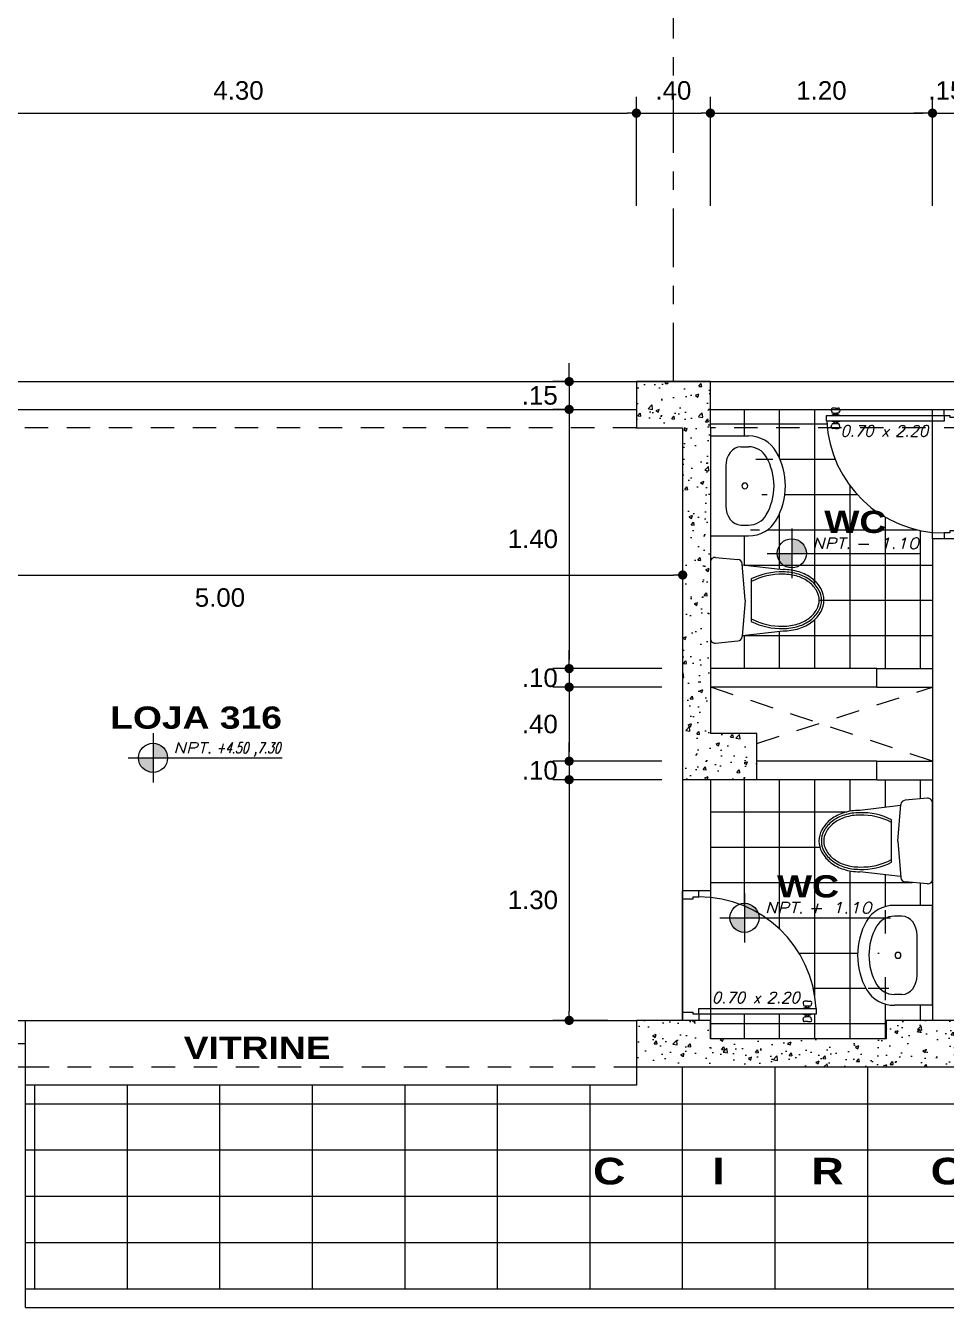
# Model space of a CAD drawing. Header units: millimetres. Extents: x 2178 to 2304, y 1220 to 1359.
# Drawn here: x 2196.1 to 2201.08, y 1240.7 to 1247.62 of the extents above; entities that cross this region are included whole.
import ezdxf
from ezdxf.enums import TextEntityAlignment as Align

# ---------------------------------------------------------------- set-up
doc = ezdxf.new("R2010")
doc.units = ezdxf.units.MM
doc.linetypes.add('CENTER', pattern=[50.800000000000004, 31.75, -6.35, 6.35, -6.35])
doc.linetypes.add('HIDDEN', pattern=[9.524999999999999, 6.35, -3.175])
doc.layers.get('0').update_dxf_attribs({"lineweight": 0})
for name, color, linetype, lineweight in [('carpinteria', 12, 'Continuous', 5), ('COTAS', 40, 'Continuous', 20), ('Ejes22', 50, 'CENTER', 9), ('Mobiliario', 52, 'Continuous', 5), ('PLUMA 1', 46, 'Continuous', 13), ('PLUMA 2', 94, 'Continuous', 15), ('PLUMA 7', 10, 'Continuous', 0), ('PLUMA4', 160, 'Continuous', 40), ('PROY', 13, 'HIDDEN', 13), ('TEXTO', 5, 'Continuous', 18), ('TEXTOS', 42, 'Continuous', 13)]:
    doc.layers.add(name, color=color, linetype=linetype, lineweight=lineweight)
doc.layers.add('pisos....', color=7, linetype='Continuous', lineweight=5, true_color=0x7c7f7e)
doc.styles.add('ARIAL', font='arial.ttf')
doc.styles.add('ARIAL-N', font='arialbd.ttf')
doc.styles.add('SIMPLEX', font='simplex.shx', dxfattribs={"width": 1.2, "oblique": 15})
doc.dimstyles.new('RPM 50', dxfattribs={"dimtxt": 0.1, "dimasz": 0.05, "dimexe": 0.08849999999999973, "dimexo": 0.1535, "dimgap": 0.07099999999999997, "dimtad": 2, "dimtih": 1, "dimtoh": 1, "dimzin": 4, "dimdsep": 46, "dimtxsty": 'ARIAL', "dimblk": 'DOT', "dimcen": 0.4, "dimdle": 0.25, "dimclrd": 8, "dimclre": 8, "dimclrt": 9, "dimadec": 0, "dimazin": 0, "dimtfac": 1, "dimtix": 1, "dimtmove": 0, "dimatfit": 3, "dimldrblk": 'DOT', "dimfxl": 0.5, "dimfxlon": 1, "dimlwd": 0, "dimlwe": 0, "dimarcsym": 0})
pattern_1 = [(0, (1020.219781144359, -525.2275111259783), (0, 0.1905), []), (90, (1020.219781144359, -525.2275111259783), (-0.1905, 1.166437552015814e-17), [])]
pattern_2 = [(49.99999999999999, (1020.219781144359, -525.2275111259783), (0.182184668996004, -0.01593908553890309), [0.01905, -0.20955]), (355, (1020.219781144359, -525.2275111259783), (-0.03524342142496934, 0.1910568452390352), [0.01524, -0.16764058417]), (100.4514447, (1020.234963151359, -525.2288393794784), (0.1469412470903533, 0.1751177519121951), [0.01619000879999999, -0.1780902445999999]), (46.18420000000001, (1020.219781144359, -525.1767111259783), (0.2710790408921299, -0.04204232793272715), [0.028575, -0.314325]), (96.63555760999992, (1020.242371044359, -525.1802146259784), (0.237404134051503, 0.2474261245977215), [0.02428502314, -0.26713560816]), (351.1841511700001, (1020.219781144359, -525.1767111259783), (0.237404134064977, 0.2474261245855326), [0.02285996707, -0.25145973192]), (21, (1020.245181144359, -525.1894111259783), (0.1516143912691325, -0.1022651981870876), [0.01905, -0.20955]), (326.0000000000001, (1020.245181144359, -525.1894111259783), (0.06180202834764707, 0.1841879661223193), [0.01524, -0.16764]), (71.45144499999999, (1020.257815676959, -525.1979332258782), (0.2134164192787162, 0.08192276888590524), [0.0161900088, -0.1780899376]), (37.50000000000001, (1020.219781144359, -525.2275111259783), (0.003088603250591816, 0.0845550388731531), [0, -0.165608, 0, -0.17018, 0, -0.168275]), (7.499999999999999, (1020.219781144359, -525.2275111259783), (0.06681966251030574, 0.1001805748181195), [0, -0.09702799999999999, 0, -0.161798, 0, -0.06413500000000001]), (327.5, (1020.163139144359, -525.2275111259783), (0.1355905951668714, -0.005728743992673458), [0, -0.0635, 0, -0.19812, 0, -0.26289]), (317.5, (1020.137739144359, -525.2275111259783), (0.148129181386018, 0.02542649103333302), [0, -0.08255, 0, -0.131572, 0, -0.18669])]

# ---------------------------------------------------------------- blocks, each defined once
blk = doc.blocks.new('puerta de 0.80')
for p, q in [((0, 0.7578726278069325), (0, 0.8078726278070008)), ((0, 0.05787262780700075), (0, 0.8078726278070008)), ((0.1000000000000227, 0.770372627806978), (0.1000000000000227, 0.8078726278070008)), ((0, 0.7578726278069325), (0.06500000000005457, 0.7578726278069325)), ((0.06500000000005457, 0.7578726278069325), (0.06500000000005457, 0.770372627806978)), ((0.06500000000005457, 0.770372627806978), (0.1000000000000227, 0.770372627806978)), ((0.743372223558481, 0.1131570363396577), (0.7462233707656196, 0.1025164101029077)), ((0.7699992280930701, 0.1257452267906274), (0.753031481821381, 0.1257452267906274)), ((0.7699992280930701, 0.1257452267906274), (0.7869669743646455, 0.1257452267906274)), ((0.7966262326275455, 0.1131570363396577), (0.7937750854204069, 0.1025164101029077)), ((0, 0.007872627806932542), (0, 0.05787262780700075)), ((0, 0.05787262780700075), (0.06500000000005457, 0.05787262780700075)), ((0.06500000000005457, 0.04537262780695528), (0.06500000000005457, 0.05787262780700075)), ((0.1000000000000227, 0.08037262780703713), (0.8250000000000455, 0.08037262780703713)), ((0.1000000000000227, 0.04537262780695528), (0.1000000000000227, 0.08037262780703713)), ((0.7820575276252839, 0.09510460055400927), (0.7558826290285197, 0.09510460055400927)), ((0.7558826290285197, 0.09510460055400927), (0.7579409285608563, 0.09510460055400927)), ((0.7820575276252839, 0.08545825626470105), (0.7558826290285197, 0.08545825626470105)), ((0.762940928560738, 0.09010460055401381), (0.762940928560738, 0.08545825626470105)), ((0.7770575276252885, 0.09010460055401381), (0.7770575276252885, 0.08545825626470105)), ((0.7841158271576205, 0.09510460055400927), (0.7820575276252839, 0.09510460055400927)), ((0.8250000000000455, 0.08037262780703713), (0.8250000000000455, 0.04537262780695528)), ((0.1000000000000227, 0.04537262780695528), (0.06500000000005457, 0.04537262780695528)), ((0.8250000000000455, 0.04537262780695528), (0.1000000000000227, 0.04537262780695528)), ((0.1000000000000227, 0.04537262780695528), (0.1000000000000227, 0.007872627806932542)), ((0.743372223558481, 0.01258821927433473), (0.7462233707656196, 0.02322884551108473)), ((0.7699992280930701, 2.882325134123676e-08), (0.753031481821381, 2.882325134123676e-08)), ((0.7820575276252839, 0.04028699934929136), (0.7558826290285197, 0.04028699934929136)), ((0.7820575276252839, 0.03064065505998315), (0.7558826290285197, 0.03064065505998315)), ((0.7558826290285197, 0.03064065505998315), (0.7579409285608563, 0.03064065505998315)), ((0.762940928560738, 0.0356406550599786), (0.762940928560738, 0.04028699934929136)), ((0.7699992280930701, 2.882325134123676e-08), (0.7869669743646455, 2.882325134123676e-08)), ((0.8250000000000455, 0.04537262780695528), (0.7720000000000482, 0.04537262780695528)), ((0.7770575276252885, 0.0356406550599786), (0.7770575276252885, 0.04028699934929136)), ((0.7841158271576205, 0.03064065505998315), (0.7820575276252839, 0.03064065505998315)), ((0.7966262326275455, 0.01258821927433473), (0.7937750854204069, 0.02322884551108473))]:
    blk.add_line(p, q)
at = {"linetype": 'Continuous', "lineweight": 0}
for p, q in [((0.7558826290285197, 0.08545825626470105), (0.7419099796773025, 0.08037262780692345)), ((0.7820575276252839, 0.08545825626470105), (0.796030176976501, 0.08037262780692345)), ((0.7558826290285197, 0.04028699934929136), (0.7419099796773025, 0.04537262780695528)), ((0.7820575276252839, 0.04028699934929136), (0.796030176976501, 0.04537262780695528))]:
    blk.add_line(p, q, dxfattribs=at)
for centre, radius, start, end in [((0.1000000000000227, 0.04537262780695528), 0.725, 2.767078666097358, 90), ((0.753031481821381, 0.1157452267906365), 0.01, 90, 195.0000000000087), ((0.7869669743646455, 0.1157452267906365), 0.01, 344.9999999999912, 90), ((0.7558826290285197, 0.1051046005540002), 0.01, 195.0000000001698, 270), ((0.7579409285607426, 0.09010460055401381), 0.005, 0, 90), ((0.7820575276252839, 0.09010460055401381), 0.005, 90, 180), ((0.7841158271575068, 0.1051046005540002), 0.01, 270, 344.9999999998302), ((0.753031481821381, 0.01000002882324225), 0.01, 164.9999999999913, 270), ((0.7558826290285197, 0.02064065505999224), 0.01, 90, 164.9999999998302), ((0.7579409285607426, 0.0356406550599786), 0.005, 270, 0), ((0.7820575276252839, 0.0356406550599786), 0.005, 180, 270), ((0.7841158271575068, 0.02064065505999224), 0.01, 15.00000000016984, 90), ((0.7869669743646455, 0.01000002882324225), 0.01, 270, 15.00000000000872)]:
    blk.add_arc(centre, radius, start, end)
blk = doc.blocks.new('P')
at = {"style": 'SIMPLEX', "oblique": 15}
blk.add_text('x', height=0.06, dxfattribs=at).set_placement((-0.01697368369676155, 0.0255492955629677))
blk.add_attdef('L', text='', height=0.06, dxfattribs=at).set_placement((-0.057659880294743, 0.02554929556297481), align=Align.RIGHT)
blk.add_attdef('H', (0.05806964743619147, 0.02554929556297481), '', height=0.06, dxfattribs=at)
blk = doc.blocks.new('LAVATORIO')
at = {"layer": 'PLUMA 1', "linetype": 'Continuous', "lineweight": 20}
for p, q in [((-0.2999934783219942, 0.2071363636785648), (-0.2999934783219942, -0.02195454545901754)), ((-0.2999934783219942, 0.2071363636785648), (0.2999934783219942, 0.2071363636785648)), ((0.2999934783219942, 0.2071363636785648), (0.2999934783219942, -0.02195454545901754)), ((-0.1188260869807323, 0.1148181818415779), (0.1188260869807323, 0.1148181818415779)), ((-0.234782608743501, 0.02386363636850319), (-0.234782608743501, -0.02195454545901754)), ((0.234782608743501, 0.02386363636850319), (0.234782608743501, -0.02195454545901754))]:
    blk.add_line(p, q, dxfattribs=at)
blk.add_circle((0, 0), 0.01750000000356522, dxfattribs=at)
at = {"layer": 'PLUMA 1', "linetype": 'Continuous', "lineweight": 20, "extrusion": (0, 0, -1)}
for centre, major_axis, ratio, start_param, end_param in [((-0.1188260869807323, 0.02386363636850319), (0.1159565217627687, 2.11200665065676e-14), 0.7846746081733931, 3.141592653590338, 4.712388980384833), ((0.1188260869807323, 0.02386363636850319), (-0.1159565217627687, 9.952126509930016e-14), 0.7846746081733929, 1.570796326794223, 3.1415926535887), ((-0.1188521754517069, -0.02195454545901754), (2.795176774598603e-13, 0.1893818215381344), 0.9565217391304283, 3.638567482427635, 4.712388980383277), ((-0.1188521754517069, -0.02195454545901754), (-1.25662522260505e-12, 0.1212000033427651), 0.9565217391302343, 3.638567482442401, 4.712388980394607), ((0.1188521754517069, -0.02195454545901754), (1.256475748923904e-12, 0.1212000033427651), 0.9565217391302343, 1.57079632678498, 2.644617824737187), ((0.1188521754517069, -0.02195454545901754), (-2.791350386132135e-13, 0.1893818215381344), 0.9565217391304283, 1.570796326796306, 2.64461782475195), ((0, 0.2071363636785648), (-2.207522384136759e-16, 0.3818181859691521), 0.9565217391303741, 2.64461781258921, 3.638567494590378), ((0, 0.2071363636785648), (1.873049312265182e-16, 0.4500000041648561), 0.9565217391303545, 2.644617814432515, 3.638567492747071)]:
    blk.add_ellipse(centre, major_axis=major_axis, ratio=ratio, start_param=start_param, end_param=end_param, dxfattribs=at)
blk = doc.blocks.new('A$C17BD6781')
at = {"layer": 'Mobiliario', "linetype": 'Continuous'}
for p, q in [((0.0470258381902795, 0.2024778968581415), (0.07702583819028064, 0.4624778968581325)), ((0.4970258381902681, 0.2024778968581415), (0.467025838190267, 0.4624778968581325)), ((0.1371245447934086, 0.2600000207519599), (0.406927131587139, 0.2600000207519599)), ((2.658856601556181e-08, 0.03271609313324575), (0.01291432294007677, 0.1747733529997788)), ((0.2720258381902738, 0.2200000207519395), (0.04046188830088226, 0.2019667219995256)), ((0.2720258381902738, 0.2200000207519395), (0.5035897880796654, 0.2019667219995256)), ((0.5440516497919816, 0.03271609313324575), (0.5311373534404709, 0.1747733529997788)), ((0.0298768227825974, 2.075196903206233e-08), (0.5141748535979502, 2.075196903206233e-08))]:
    blk.add_line(p, q, dxfattribs=at)
for points in [[(0.467025838190267, 0.4624778968581325, 0.07568148098942781), (0.4514763274974598, 0.564619449634364, 0.08594715031423093), (0.409911660521658, 0.6457161817953931, 0.1060218382171382), (0.3436150782673906, 0.7032144903049868, 0.1264657149685374), (0.2720258381902738, 0.7216159645624032, 0.1264657149685252), (0.2004365981131571, 0.7032144903049868, 0.1060218382171112), (0.1341400158588897, 0.6457161817953931, 0.08594715031425326), (0.09257534888308783, 0.564619449634364, 0.07568148098944026), (0.07702583819028064, 0.4624778968581325, 0.07568148098943636)], [(0.4520258381902806, 0.4624778968581325, 0.0756814809893859), (0.4371558434836231, 0.5601558482174767, 0.08594715031428633), (0.3979260275471859, 0.6366970575473658, 0.1060218382171535), (0.3363817185640983, 0.6900737708649274, 0.1264657149685132), (0.2720258381902738, 0.7066159645624168, 0.1264657149686313), (0.2076699578163925, 0.6900737708648705, 0.1060218382170392), (0.1461256488333618, 0.6366970575473658, 0.08594715031415015), (0.1068958328969813, 0.5601558482175903, 0.07568148098951734), (0.092025838190267, 0.4624778968581325, 0.07568148098951734)], [(0.4370258381902659, 0.4624778968581325, 0.07568148098938046), (0.422835359469758, 0.5556922468005894, 0.08594715031429338), (0.3859403945727138, 0.6276779332993385, 0.1060218382171472), (0.3291483588608344, 0.6769330514248111, 0.1264657149685263), (0.2720258381902738, 0.6916159645624305, 0.1264657149686292), (0.2149033175196564, 0.6769330514248111, 0.1060218382170225), (0.1581112818078338, 0.6276779332993385, 0.08594715031417827), (0.1212163169108464, 0.5556922468007031, 0.07568148098950629), (0.1070258381902818, 0.4624778968581325, 0.07568148098950629)]]:
    blk.add_lwpolyline(points, format="xyb", dxfattribs=at)
for centre, radius, start, end in [((0.5137349313203856, 0.4501454030077241), 0.4218893808016409, 178.3249151335759, 206.7885795011672), ((0.5137349313203856, 0.4501454030077241), 0.4068893808016409, 178.3249151335759, 207.8601275501853), ((0.03031674506016202, 0.4501454030077241), 0.4068893808016409, 332.1398724498131, 1.675084866424104), ((0.03031674506016202, 0.4501454030077241), 0.4218893808016409, 333.2114204988328, 1.675084866424104), ((0.04279111913410816, 0.1720572806184748), 0.03, 94.45298473469602, 174.8055710922652), ((0.5012605572464395, 0.1720572806184748), 0.03, 5.194428907734862, 85.54701526530398), ((0.0298768227825974, 0.03000002075194175), 0.03, 174.8055710922652, 270), ((0.5141748535979502, 0.03000002075194175), 0.03, 270, 5.194428907734862)]:
    blk.add_arc(centre, radius, start, end, dxfattribs=at)
blk = doc.blocks.new('N')
at = {"linetype": 'Continuous'}
h = blk.add_hatch(color=256, dxfattribs=at)
h.paths.add_polyline_path([(0, 0.1000000000000085), (0, 0), (0.1000000000000014, 0, 0.4142135623730981)])
h.paths.add_polyline_path([(-0.1000000000000014, 0, 0.4142135623730981), (0, -0.1000000000000085), (0, 0)])
for points in [[(0, 0.1700000000000017), (0, -0.1700000000000017)], [(-0.1700000000000017, 0), (0.8870854846603891, 0)]]:
    blk.add_lwpolyline(points)
blk.add_circle((0, 0), 0.1)
at = {"color": 64, "style": 'SIMPLEX', "oblique": 15, "width": 1.2}
blk.add_text('NPT.', height=0.075, dxfattribs=at).set_placement((0.1397908554024241, 0.03140925992012455))
at = {"color": 64, "style": 'SIMPLEX', "oblique": 15, "width": 1.062312430358449}
blk.add_attdef('NIV', text='', height=0.075, dxfattribs=at).set_placement((0.434891932751043, 0.03140925992012455), (0.8749927967566862, 0.03140925992012455), align=Align.FIT)
blk = doc.blocks.new('_DOT')
at = {"color": 0, "linetype": 'ByBlock'}
blk.add_line((-0.5, 0), (-1, 0), dxfattribs=at)
at = {"color": 0, "linetype": 'ByBlock', "const_width": 0.5}
blk.add_lwpolyline([(-0.25, 0, 1), (0.25, 0, 1)], format="xyb", close=True, dxfattribs=at)
blk = doc.blocks.new('*D1371')
at = {"color": 8, "lineweight": 0, "transparency": 16777216}
for p, q in [((2195.102998678863, 1246.648674000262), (2195.102998678863, 1247.237174000262)), ((2199.402998678862, 1246.648674000262), (2199.402998678862, 1247.237174000262)), ((2195.152998678863, 1247.148674000262), (2199.352998678862, 1247.148674000262))]:
    blk.add_line(p, q, dxfattribs=at)
at = {"layer": 'Defpoints', "color": 0, "transparency": 16777216}
for p in [(2199.402998678862, 1247.148674000262), (2195.102998678863, 1245.698674000262), (2199.402998678862, 1245.698674000262)]:
    blk.add_point(p, dxfattribs=at)
at = {"color": 8, "lineweight": 0, "transparency": 16777216, "xscale": 0.05, "yscale": 0.05, "zscale": 0.05, "rotation": 180}
blk.add_blockref('_DOT', (2195.102998678863, 1247.148674000262), dxfattribs=at)
at = {"color": 8, "lineweight": 0, "transparency": 16777216, "xscale": 0.05, "yscale": 0.05, "zscale": 0.05}
blk.add_blockref('_DOT', (2199.402998678862, 1247.148674000262), dxfattribs=at)
at = {"color": 9, "transparency": 16777216, "insert": (2197.252998678862, 1247.270765405446), "char_height": 0.1, "attachment_point": 5, "style": 'ARIAL'}
blk.add_mtext('4.30', dxfattribs=at)
blk = doc.blocks.new('*D1372')
at = {"color": 8, "lineweight": 0, "transparency": 16777216}
for p, q in [((2199.402998678862, 1246.648674000262), (2199.402998678862, 1247.237174000262)), ((2199.802998678862, 1246.648674000262), (2199.802998678862, 1247.237174000262)), ((2199.452998678863, 1247.148674000262), (2199.752998678862, 1247.148674000262))]:
    blk.add_line(p, q, dxfattribs=at)
at = {"layer": 'Defpoints', "color": 0, "transparency": 16777216}
for p in [(2199.802998678862, 1247.148674000262), (2199.402998678862, 1245.698674000262), (2199.802998678862, 1245.698674000262)]:
    blk.add_point(p, dxfattribs=at)
at = {"color": 8, "lineweight": 0, "transparency": 16777216, "xscale": 0.05, "yscale": 0.05, "zscale": 0.05, "rotation": 180}
blk.add_blockref('_DOT', (2199.402998678862, 1247.148674000262), dxfattribs=at)
at = {"color": 8, "lineweight": 0, "transparency": 16777216, "xscale": 0.05, "yscale": 0.05, "zscale": 0.05}
blk.add_blockref('_DOT', (2199.802998678862, 1247.148674000262), dxfattribs=at)
at = {"color": 9, "transparency": 16777216, "insert": (2199.602998678863, 1247.270731299034), "char_height": 0.1, "attachment_point": 5, "style": 'ARIAL'}
blk.add_mtext('.40', dxfattribs=at)
blk = doc.blocks.new('*D1373')
at = {"color": 8, "lineweight": 0, "transparency": 16777216}
for p, q in [((2199.802998678862, 1246.648674000262), (2199.802998678862, 1247.237174000262)), ((2201.002998678862, 1246.648674000262), (2201.002998678862, 1247.237174000262)), ((2199.852998678863, 1247.148674000262), (2200.952998678862, 1247.148674000262))]:
    blk.add_line(p, q, dxfattribs=at)
at = {"layer": 'Defpoints', "color": 0, "transparency": 16777216}
for p in [(2201.002998678862, 1247.148674000262), (2199.802998678862, 1245.698674000262), (2201.002998678862, 1245.548674000262)]:
    blk.add_point(p, dxfattribs=at)
at = {"color": 8, "lineweight": 0, "transparency": 16777216, "xscale": 0.05, "yscale": 0.05, "zscale": 0.05, "rotation": 180}
blk.add_blockref('_DOT', (2199.802998678862, 1247.148674000262), dxfattribs=at)
at = {"color": 8, "lineweight": 0, "transparency": 16777216, "xscale": 0.05, "yscale": 0.05, "zscale": 0.05}
blk.add_blockref('_DOT', (2201.002998678862, 1247.148674000262), dxfattribs=at)
at = {"color": 9, "transparency": 16777216, "insert": (2200.402998678862, 1247.270731299034), "char_height": 0.1, "attachment_point": 5, "style": 'ARIAL'}
blk.add_mtext('1.20', dxfattribs=at)
blk = doc.blocks.new('*D1374')
at = {"color": 8, "lineweight": 0, "transparency": 16777216}
for p, q in [((2201.002998678862, 1246.648674000262), (2201.002998678862, 1247.237174000262)), ((2201.152998678863, 1246.648674000262), (2201.152998678863, 1247.237174000262)), ((2200.952998678862, 1247.148674000262), (2200.902998678862, 1247.148674000262)), ((2201.002998678862, 1247.148674000262), (2201.152998678863, 1247.148674000262)), ((2201.202998678863, 1247.148674000262), (2201.252998678863, 1247.148674000262))]:
    blk.add_line(p, q, dxfattribs=at)
at = {"layer": 'Defpoints', "color": 0, "transparency": 16777216}
for p in [(2201.152998678863, 1247.148674000262), (2201.002998678862, 1245.548674000262), (2201.152998678863, 1245.555562549593)]:
    blk.add_point(p, dxfattribs=at)
at = {"color": 8, "lineweight": 0, "transparency": 16777216, "xscale": 0.05, "yscale": 0.05, "zscale": 0.05}
blk.add_blockref('_DOT', (2201.002998678862, 1247.148674000262), dxfattribs=at)
at = {"color": 8, "lineweight": 0, "transparency": 16777216, "xscale": 0.05, "yscale": 0.05, "zscale": 0.05, "rotation": 180}
blk.add_blockref('_DOT', (2201.152998678863, 1247.148674000262), dxfattribs=at)
at = {"color": 9, "transparency": 16777216, "insert": (2201.077998678863, 1247.270731299034), "char_height": 0.1, "attachment_point": 5, "style": 'ARIAL'}
blk.add_mtext('.15', dxfattribs=at)
blk = doc.blocks.new('*D1485')
at = {"color": 8, "lineweight": 0, "transparency": 16777216}
for p, q in [((2194.652998678863, 1244.654144971489), (2194.652998678863, 1244.565644971489)), ((2194.702998678863, 1244.654144971489), (2199.602998678862, 1244.654144971489)), ((2199.652998678862, 1244.654144971489), (2199.652998678862, 1244.565644971489))]:
    blk.add_line(p, q, dxfattribs=at)
at = {"layer": 'Defpoints', "color": 0, "transparency": 16777216}
for p in [(2194.652998678863, 1244.721585040777), (2199.652998678862, 1244.721585040777), (2199.652998678862, 1244.654144971489)]:
    blk.add_point(p, dxfattribs=at)
at = {"color": 8, "lineweight": 0, "transparency": 16777216, "xscale": 0.05, "yscale": 0.05, "zscale": 0.05, "rotation": 180}
blk.add_blockref('_DOT', (2194.652998678863, 1244.654144971489), dxfattribs=at)
at = {"color": 8, "lineweight": 0, "transparency": 16777216, "xscale": 0.05, "yscale": 0.05, "zscale": 0.05}
blk.add_blockref('_DOT', (2199.652998678862, 1244.654144971489), dxfattribs=at)
at = {"color": 9, "transparency": 16777216, "insert": (2197.152998678863, 1244.532087672717), "char_height": 0.1, "attachment_point": 5, "style": 'ARIAL'}
blk.add_mtext('5.00', dxfattribs=at)
blk = doc.blocks.new('*D1486')
at = {"color": 8, "lineweight": 0, "transparency": 16777216}
for p, q in [((2199.039802374706, 1245.748674000262), (2199.039802374706, 1245.798674000262)), ((2199.039802374706, 1245.698674000262), (2198.951302374706, 1245.698674000262)), ((2199.039802374706, 1245.698674000262), (2199.039802374706, 1245.548674000262)), ((2199.039802374706, 1245.548674000262), (2198.951302374706, 1245.548674000262)), ((2199.039802374706, 1245.498674000262), (2199.039802374706, 1245.448674000262))]:
    blk.add_line(p, q, dxfattribs=at)
at = {"layer": 'Defpoints', "color": 0, "transparency": 16777216}
for p in [(2199.138799908009, 1245.698674000262), (2199.039802374706, 1245.548674000262), (2199.138799908009, 1245.548674000262)]:
    blk.add_point(p, dxfattribs=at)
at = {"color": 8, "lineweight": 0, "transparency": 16777216, "xscale": 0.05, "yscale": 0.05, "zscale": 0.05}
for p, rotation in [((2199.039802374706, 1245.698674000262), 270), ((2199.039802374706, 1245.548674000262), 90)]:
    blk.add_blockref('_DOT', p, dxfattribs=dict(at, rotation=rotation))
at = {"color": 9, "transparency": 16777216, "insert": (2198.880841938144, 1245.623674000261), "char_height": 0.1, "attachment_point": 5, "style": 'ARIAL'}
blk.add_mtext('.15', dxfattribs=at)
blk = doc.blocks.new('*D1487')
at = {"color": 8, "lineweight": 0, "transparency": 16777216}
for p, q in [((2199.039802374706, 1245.548674000262), (2198.951302374706, 1245.548674000262)), ((2199.039802374706, 1245.498674000262), (2199.039802374706, 1244.198674000262)), ((2199.539802374706, 1244.148674000262), (2198.951302374706, 1244.148674000262))]:
    blk.add_line(p, q, dxfattribs=at)
at = {"layer": 'Defpoints', "color": 0, "transparency": 16777216}
for p in [(2199.138799908009, 1245.548674000262), (2199.039802374706, 1244.148674000262), (2199.802998678863, 1244.148674000262)]:
    blk.add_point(p, dxfattribs=at)
at = {"color": 8, "lineweight": 0, "transparency": 16777216, "xscale": 0.05, "yscale": 0.05, "zscale": 0.05}
for p, rotation in [((2199.039802374706, 1245.548674000262), 90), ((2199.039802374706, 1244.148674000262), 270)]:
    blk.add_blockref('_DOT', p, dxfattribs=dict(at, rotation=rotation))
at = {"color": 9, "transparency": 16777216, "insert": (2198.843802374706, 1244.848674000261), "char_height": 0.1, "attachment_point": 5, "style": 'ARIAL'}
blk.add_mtext('1.40', dxfattribs=at)
blk = doc.blocks.new('*D1488')
at = {"color": 8, "lineweight": 0, "transparency": 16777216}
for p, q in [((2199.039802374706, 1244.198674000262), (2199.039802374706, 1244.248674000262)), ((2199.539802374706, 1244.148674000262), (2198.951302374706, 1244.148674000262)), ((2199.039802374706, 1244.148674000262), (2199.039802374706, 1244.048674000262)), ((2199.539802374706, 1244.048674000262), (2198.951302374706, 1244.048674000262)), ((2199.039802374706, 1243.998674000262), (2199.039802374706, 1243.948674000262))]:
    blk.add_line(p, q, dxfattribs=at)
at = {"layer": 'Defpoints', "color": 0, "transparency": 16777216}
for p in [(2199.802998678863, 1244.148674000262), (2199.039802374706, 1244.048674000262), (2199.802998678863, 1244.048674000262)]:
    blk.add_point(p, dxfattribs=at)
at = {"color": 8, "lineweight": 0, "transparency": 16777216, "xscale": 0.05, "yscale": 0.05, "zscale": 0.05}
for p, rotation in [((2199.039802374706, 1244.148674000262), 270), ((2199.039802374706, 1244.048674000262), 90)]:
    blk.add_blockref('_DOT', p, dxfattribs=dict(at, rotation=rotation))
at = {"color": 9, "transparency": 16777216, "insert": (2198.881387640736, 1244.098674000261), "char_height": 0.1, "attachment_point": 5, "style": 'ARIAL'}
blk.add_mtext('.10', dxfattribs=at)
blk = doc.blocks.new('*D1489')
at = {"color": 8, "lineweight": 0, "transparency": 16777216}
for p, q in [((2199.539802374706, 1244.048674000262), (2198.951302374706, 1244.048674000262)), ((2199.039802374706, 1243.998674000262), (2199.039802374706, 1243.698674000262)), ((2199.539802374706, 1243.648674000262), (2198.951302374706, 1243.648674000262))]:
    blk.add_line(p, q, dxfattribs=at)
at = {"layer": 'Defpoints', "color": 0, "transparency": 16777216}
for p in [(2199.802998678863, 1244.048674000262), (2199.039802374706, 1243.648674000262), (2200.052998678863, 1243.648674000262)]:
    blk.add_point(p, dxfattribs=at)
at = {"color": 8, "lineweight": 0, "transparency": 16777216, "xscale": 0.05, "yscale": 0.05, "zscale": 0.05}
for p, rotation in [((2199.039802374706, 1244.048674000262), 90), ((2199.039802374706, 1243.648674000262), 270)]:
    blk.add_blockref('_DOT', p, dxfattribs=dict(at, rotation=rotation))
at = {"color": 9, "transparency": 16777216, "insert": (2198.881387640736, 1243.848674000261), "char_height": 0.1, "attachment_point": 5, "style": 'ARIAL'}
blk.add_mtext('.40', dxfattribs=at)
blk = doc.blocks.new('*D1490')
at = {"color": 8, "lineweight": 0, "transparency": 16777216}
for p, q in [((2199.039802374706, 1243.698674000262), (2199.039802374706, 1243.748674000262)), ((2199.539802374706, 1243.648674000262), (2198.951302374706, 1243.648674000262)), ((2199.039802374706, 1243.648674000262), (2199.039802374706, 1243.548674000262)), ((2199.539802374706, 1243.548674000262), (2198.951302374706, 1243.548674000262)), ((2199.039802374706, 1243.498674000262), (2199.039802374706, 1243.448674000262))]:
    blk.add_line(p, q, dxfattribs=at)
at = {"layer": 'Defpoints', "color": 0, "transparency": 16777216}
for p in [(2200.052998678863, 1243.648674000262), (2199.039802374706, 1243.548674000262), (2200.052998678863, 1243.548674000262)]:
    blk.add_point(p, dxfattribs=at)
at = {"color": 8, "lineweight": 0, "transparency": 16777216, "xscale": 0.05, "yscale": 0.05, "zscale": 0.05}
for p, rotation in [((2199.039802374706, 1243.648674000262), 270), ((2199.039802374706, 1243.548674000262), 90)]:
    blk.add_blockref('_DOT', p, dxfattribs=dict(at, rotation=rotation))
at = {"color": 9, "transparency": 16777216, "insert": (2198.881387640736, 1243.598674000261), "char_height": 0.1, "attachment_point": 5, "style": 'ARIAL'}
blk.add_mtext('.10', dxfattribs=at)
blk = doc.blocks.new('*D1491')
at = {"color": 8, "lineweight": 0, "transparency": 16777216}
for p, q in [((2199.539802374706, 1243.548674000262), (2198.951302374706, 1243.548674000262)), ((2199.039802374706, 1243.498674000262), (2199.039802374706, 1242.298674000262)), ((2199.249498678863, 1242.248674000262), (2198.951302374706, 1242.248674000262))]:
    blk.add_line(p, q, dxfattribs=at)
at = {"layer": 'Defpoints', "color": 0, "transparency": 16777216}
for p in [(2200.052998678863, 1243.548674000262), (2199.039802374706, 1242.248674000262), (2199.402998678863, 1242.248674000262)]:
    blk.add_point(p, dxfattribs=at)
at = {"color": 8, "lineweight": 0, "transparency": 16777216, "xscale": 0.05, "yscale": 0.05, "zscale": 0.05}
for p, rotation in [((2199.039802374706, 1243.548674000262), 90), ((2199.039802374706, 1242.248674000262), 270)]:
    blk.add_blockref('_DOT', p, dxfattribs=dict(at, rotation=rotation))
at = {"color": 9, "transparency": 16777216, "insert": (2198.843802374706, 1242.898674000261), "char_height": 0.1, "attachment_point": 5, "style": 'ARIAL'}
blk.add_mtext('1.30', dxfattribs=at)

msp = doc.modelspace()

# ---------------------------------------------------------------- hatches: boundary and pattern name
h = msp.add_hatch()
h.set_pattern_fill('AR-CONC', color=256, scale=0.001)
h.set_pattern_definition(pattern_2)
h.paths.add_polyline_path([(2200.052998678862, 1243.548674000262), (2200.052998678862, 1243.798674000262), (2199.802998678862, 1243.798674000262), (2199.802998678862, 1244.148674000262), (2199.802998678862, 1245.448674000262), (2199.802998678862, 1245.698674000262), (2199.402998678862, 1245.698674000262), (2199.402998678862, 1245.448674000262), (2199.652998678862, 1245.448674000262), (2199.652998678862, 1243.548674000262)])
h = msp.add_hatch()
h.set_pattern_fill('AR-CONC', color=256, scale=0.001)
h.set_pattern_definition(pattern_2)
h.paths.add_polyline_path([(2201.152998678863, 1242.248674000262), (2200.752998678862, 1242.248674000262), (2200.752998678862, 1242.148674000262), (2199.802998678862, 1242.148674000262), (2199.802998678862, 1242.248674000262), (2199.402998678862, 1242.248674000262), (2199.402998678862, 1241.998674000262), (2199.802998678862, 1241.998674000262), (2200.752998678862, 1241.998674000262), (2201.152998678863, 1241.998674000262)])
at = {"layer": 'pisos....'}
h = msp.add_hatch(dxfattribs=at)
h.set_pattern_fill('NET', color=256, scale=0.06)
h.set_pattern_definition(pattern_1)
edge = h.paths.add_edge_path()
edge.add_ellipse((2200.009180497086, 1245.028372721382), major_axis=(-0.170443639384357, 2.499081723458499e-13), ratio=0.956521739130593, start_angle=90.00000000008032, end_angle=151.5254397833824, ccw=False)
edge.add_line((2200.009214441669, 1244.865345548799), (2199.802998678862, 1244.865345548799))
edge.add_line((2199.802998678862, 1244.865345548799), (2199.802998678862, 1244.751827508096))
edge.add_line((2199.802998678862, 1244.751827508096), (2199.972998678862, 1244.736372962641))
edge.add_line((2199.972998678862, 1244.736372962641), (2199.975104873552, 1244.709327508096))
edge.add_line((2199.975104873552, 1244.709327508096), (2200.196104873552, 1244.683827508096))
edge.add_arc((2200.16281539795, 1244.393971871679), 0.291760996619687, 58.16825973350922, 83.44837260343661, ccw=False)
edge.add_arc((2200.244909326554, 1244.493155733084), 0.1651188588609742, 28.830754682007523, 64.22940381929408, ccw=False)
edge.add_arc((2200.293344958715, 1244.54310736657), 0.1006879470156361, -14.393998347006914, 17.13949049357518, ccw=False)
edge.add_arc((2200.297751357696, 1244.47978174318), 0.1006879470161577, -26.74805462660771, 22.354813014148874, ccw=False)
edge.add_arc((2200.215383886587, 1244.582236029062), 0.2269735820391569, 287.3119157153069, 319.3793286271206, ccw=False)
edge.add_arc((2200.196104873553, 1244.644088504715), 0.2917609966197344, 270, 287.3119157153168, ccw=False)
edge.add_line((2200.196104873553, 1244.352327508096), (2199.975104873553, 1244.326827508096))
edge.add_line((2199.975104873552, 1244.326827508096), (2199.972998678862, 1244.29978205355))
edge.add_line((2199.972998678862, 1244.29978205355), (2199.802998678862, 1244.284327508096))
edge.add_line((2199.802998678862, 1244.284327508096), (2199.802998678862, 1244.148674000262))
edge.add_line((2199.802998678862, 1244.148674000262), (2200.702998678863, 1244.148674000262))
edge.add_line((2200.702998678863, 1244.148674000262), (2201.002998678862, 1244.148674000262))
edge.add_line((2201.002998678862, 1244.148674000262), (2201.002998678862, 1244.848674000262))
edge.add_line((2201.002998678862, 1244.848674000262), (2201.002998678862, 1244.884572825704))
edge.add_arc((2201.065498678862, 1245.515861500262), 0.6343750000001276, 182.7670786661056, 264.34592333882097, ccw=False)
edge.add_line((2200.431863334205, 1245.485236500261), (2200.431123678863, 1245.485236500261))
edge.add_line((2200.431123678863, 1245.485236500261), (2200.431123678863, 1245.548674000262))
edge.add_line((2200.431123678863, 1245.548674000262), (2199.802998678862, 1245.548674000262))
edge.add_line((2199.802998678862, 1245.548674000262), (2199.802998678862, 1245.405333809778))
edge.add_line((2199.802998678862, 1245.405333809778), (2200.050756595845, 1245.405333809778))
edge.add_ellipse((2200.009180497086, 1245.242306637195), major_axis=(0.1704436393843569, 2.49983864526988e-13), ratio=0.9565217391305934, start_angle=28.474560216617476, end_angle=89.99999999991962, ccw=False)
edge.add_ellipse((2199.802998678862, 1245.135339679289), major_axis=(-0.4050000037482276, 4.744386080289655e-16), ratio=0.9565217391312869, start_angle=151.5254391921269, end_angle=208.4745608078732, ccw=False)
h = msp.add_hatch(dxfattribs=at)
h.set_pattern_fill('NET', color=256, scale=0.06)
h.set_pattern_definition(pattern_1)
edge = h.paths.add_edge_path()
edge.add_line((2199.802998678862, 1242.948674000262), (2199.802998678862, 1242.91277517482))
edge.add_arc((2199.740498678862, 1242.281486500262), 0.6343750000001274, 2.76707866610559, 84.34592333882102, ccw=False)
edge.add_line((2200.374134023521, 1242.312111500262), (2200.374873678862, 1242.312111500262))
edge.add_line((2200.374873678862, 1242.312111500262), (2200.374873678862, 1242.281486500262))
edge.add_line((2200.374873678862, 1242.281486500262), (2200.349525083717, 1242.281486500262))
edge.add_line((2200.349525083717, 1242.281486500262), (2200.337299015534, 1242.277036575361))
edge.add_line((2200.337299015534, 1242.277036575361), (2200.332924015534, 1242.277036575361))
edge.add_line((2200.332924015534, 1242.277036575361), (2200.332924015534, 1242.272971024108))
edge.add_arc((2200.337297245804, 1242.27284659739), 0.00437499999998181, 178.370265780623, 278.0578173602636)
edge.add_arc((2200.339100027625, 1242.259846024108), 0.008750000000019478, 15.0000000010358, 97.81332902532961, ccw=False)
edge.add_line((2200.347551878605, 1242.262110690753), (2200.350046632412, 1242.252800142796))
edge.add_arc((2200.341594781431, 1242.250535476151), 0.008749999999939015, -90, 15.0000000010358, ccw=False)
edge.add_line((2200.341594781431, 1242.241785476151), (2200.326748003444, 1242.241785476151))
edge.add_line((2200.326748003444, 1242.241785476151), (2200.311901225456, 1242.241785476151))
edge.add_arc((2200.311901225456, 1242.250535476151), 0.008749999999939015, 165.0000000004023, 270, ccw=False)
edge.add_line((2200.303449374476, 1242.252800142795), (2200.305944128283, 1242.262110690753))
edge.add_arc((2200.314395979262, 1242.259846024108), 0.008750000000019478, 90, 165.0000000004023, ccw=False)
edge.add_line((2200.314395979262, 1242.268596024108), (2200.316196991353, 1242.268596024108))
edge.add_arc((2200.316196991353, 1242.272971024108), 0.00437499999998181, 270, 360)
edge.add_line((2200.320571991353, 1242.272971024108), (2200.320571991353, 1242.277036575361))
edge.add_line((2200.320571991353, 1242.277036575361), (2200.314395979262, 1242.277036575361))
edge.add_line((2200.314395979262, 1242.277036575361), (2200.30216991108, 1242.281486500262))
edge.add_line((2200.30216991108, 1242.281486500262), (2199.802998678862, 1242.281486500262))
edge.add_line((2199.802998678862, 1242.281486500262), (2199.802998678862, 1242.248674000262))
edge.add_line((2199.802998678862, 1242.248674000262), (2199.802998678862, 1242.148674000262))
edge.add_line((2199.802998678862, 1242.148674000262), (2200.752998678862, 1242.148674000262))
edge.add_line((2200.752998678862, 1242.148674000262), (2200.752998678862, 1242.248674000262))
edge.add_line((2200.752998678862, 1242.248674000262), (2201.002998678862, 1242.248674000262))
edge.add_line((2201.002998678862, 1242.248674000262), (2201.002998678862, 1242.330055761497))
edge.add_line((2201.002998678862, 1242.330055761497), (2200.796668261128, 1242.330055761497))
edge.add_ellipse((2200.796816860639, 1242.49308293408), major_axis=(0.1704436393843569, 2.49983864526988e-13), ratio=0.9565217391305934, start_angle=208.4745602166175, end_angle=269.9999999999196, ccw=False)
edge.add_ellipse((2201.002998678862, 1242.600049891986), major_axis=(-0.4050000037482276, 4.744386080289655e-16), ratio=0.9565217391312869, start_angle=-28.474560807873104, end_angle=28.474560807873274, ccw=False)
edge.add_ellipse((2200.796816860639, 1242.707016849893), major_axis=(-0.170443639384357, 2.499081723458499e-13), ratio=0.956521739130593, start_angle=-89.99999999991968, end_angle=-28.47456021661759, ccw=False)
edge.add_line((2200.796668261128, 1242.870044022476), (2201.002998678862, 1242.870044022476))
edge.add_line((2201.002998678862, 1242.870044022476), (2201.002998678862, 1243.011485400083))
edge.add_arc((2200.977498678863, 1243.011485400083), 0.02549999999999673, -95.19442890754982, 0, ccw=False)
edge.add_line((2200.975190017339, 1242.986090123318), (2200.854441346452, 1242.997067275217))
edge.add_arc((2200.856750007976, 1243.022462551982), 0.0255000000000944, 184.4529847348701, 264.80557109245024, ccw=False)
edge.add_line((2200.831326982802, 1243.020482705773), (2200.830892484172, 1243.026062063179))
edge.add_line((2200.830892484172, 1243.026062063179), (2200.609892484172, 1243.051562063179))
edge.add_arc((2200.609892484172, 1243.343323059799), 0.2917609966196871, 252.68808428414792, 270, ccw=False)
edge.add_arc((2200.590613471138, 1243.281470584145), 0.2269735820387948, 233.0387361214157, 252.6880842841864, ccw=False)
edge.add_arc((2200.561088031171, 1243.242233838191), 0.177868858861434, 208.830754681469, 233.0387361213607, ccw=False)
edge.add_arc((2200.515813073639, 1243.217312063179), 0.1261879470156083, 180.0000000001032, 208.8307546814521, ccw=False)
edge.add_arc((2200.515813073639, 1243.217312063179), 0.1261879470160389, 151.1692453179555, 179.9999999998968, ccw=False)
edge.add_arc((2200.561088031171, 1243.192390288168), 0.1778688588609801, 126.96126387970901, 151.1692453179983, ccw=False)
edge.add_arc((2200.590613471138, 1243.153153542213), 0.2269735820391569, 107.3119157153069, 126.96126387969781, ccw=False)
edge.add_arc((2200.609892484172, 1243.091301066559), 0.2917609966197344, 90, 107.31191571531679, ccw=False)
edge.add_line((2200.609892484172, 1243.383062063179), (2200.830892484172, 1243.408562063179))
edge.add_line((2200.830892484172, 1243.408562063179), (2200.831326982802, 1243.414141420585))
edge.add_arc((2200.856750007976, 1243.412161574377), 0.0255000000000944, 95.19442890754982, 175.5470152651299, ccw=False)
edge.add_line((2200.854441346452, 1243.437556851142), (2200.975190017339, 1243.448534003041))
edge.add_arc((2200.977498678863, 1243.423138726276), 0.02549999999999673, 0, 95.19442890754982, ccw=False)
edge.add_line((2201.002998678862, 1243.423138726276), (2201.002998678862, 1243.548674000262))
edge.add_line((2201.002998678862, 1243.548674000262), (2200.702998678862, 1243.548674000262))
edge.add_line((2200.702998678863, 1243.548674000262), (2199.802998678862, 1243.548674000262))
edge.add_line((2199.802998678862, 1243.548674000262), (2199.802998678862, 1242.948674000262))

# ---------------------------------------------------------------- linework, layer by layer
for points in [[(2201.002998678862, 1244.848674000262), (2201.002998678862, 1245.548674000262)], [(2200.702998678863, 1244.148674000262), (2201.002998678862, 1244.148674000262)], [(2200.702998678863, 1244.048674000262), (2201.002998678862, 1244.048674000262)], [(2200.702998678863, 1243.648674000262), (2201.002998678862, 1243.648674000262)], [(2200.702998678863, 1243.548674000262), (2201.002998678862, 1243.548674000262)], [(2199.652998678862, 1242.948674000262), (2199.652998678862, 1242.248674000262)], [(2199.802998678862, 1242.948674000262), (2199.802998678862, 1242.248674000262)]]:
    msp.add_lwpolyline(points)
for points in [[(2200.052998678862, 1243.548674000262), (2200.052998678862, 1243.548674000262)], [(2199.402998678862, 1241.898674000262), (2196.102998678863, 1241.898674000262), (2196.102998678863, 1242.248674000262), (2199.402998678862, 1242.248674000262)]]:
    msp.add_lwpolyline(points, close=True)
at = {"layer": 'Ejes22', "linetype": 'CENTER', "lineweight": 9, "ltscale": 0.01}
msp.add_lwpolyline([(2199.602998678863, 1245.698674000262), (2199.602998678863, 1248.298674000262)], dxfattribs=at)
at = {"layer": 'pisos....'}
for points in [[(2199.65299867885, 1240.798674000262), (2199.652998678847, 1241.998674000262)], [(2200.15299867885, 1240.798674000262), (2200.152998678847, 1241.998674000262)], [(2200.65299867885, 1240.798674000262), (2200.652998678847, 1241.998674000262)], [(2196.152998678847, 1240.798674000262), (2196.152998678844, 1241.898674000254)], [(2196.652998678847, 1240.798674000262), (2196.652998678845, 1241.898674000255)], [(2197.152998678848, 1240.798674000262), (2197.152998678845, 1241.898674000256)], [(2197.152998678848, 1240.798674000262), (2197.152998678845, 1241.898674000256)], [(2197.652998678848, 1240.798674000262), (2197.652998678846, 1241.898674000258)], [(2198.152998678849, 1240.798674000262), (2198.152998678846, 1241.898674000259)], [(2198.652998678849, 1240.798674000262), (2198.652998678846, 1241.89867400026)], [(2199.15299867885, 1240.798674000262), (2199.152998678846, 1241.898674000262)], [(2196.102998678863, 1241.798674000262), (2209.252998678862, 1241.798674000262)], [(2196.102998678863, 1241.548674000262), (2209.252998678862, 1241.548674000262)], [(2196.102998678863, 1241.298674000262), (2209.252998678862, 1241.298674000262)], [(2196.102998678863, 1241.048674000262), (2209.252998678862, 1241.048674000262)]]:
    msp.add_lwpolyline(points, dxfattribs=at)
at = {"layer": 'PLUMA 2', "color": 40, "linetype": 'Continuous', "lineweight": 20, "flags": 128}
for points in [[(2196.102998678863, 1240.698674000262), (2196.102998678863, 1241.898674000262)], [(2196.102998678863, 1240.798674000262), (2209.252998678862, 1240.798674000262)], [(2196.102998678863, 1240.698674000262), (2209.252998678862, 1240.698674000262)]]:
    msp.add_lwpolyline(points, dxfattribs=at)
at = {"layer": 'PLUMA 7'}
for points in [[(2194.702998678862, 1245.698674000262), (2213.501965838747, 1245.698674000262)], [(2199.802998678862, 1245.448674000262), (2199.802998678862, 1245.698674000262), (2199.402998678862, 1245.698674000262), (2199.402998678862, 1245.448674000262), (2199.652998678862, 1245.448674000262)], [(2195.102998678863, 1245.548674000262), (2199.402998678862, 1245.548674000262)], [(2199.802998678862, 1245.548674000262), (2204.252998678862, 1245.548674000262)], [(2199.652998678862, 1245.448674000262), (2199.652998678862, 1242.948674000262)], [(2199.802998678862, 1245.448674000262), (2199.802998678862, 1244.148674000262)], [(2201.002998678862, 1244.848674000262), (2201.002998678862, 1242.248674000262)], [(2201.152998678863, 1244.848674000262), (2201.002998678862, 1244.848674000262)], [(2199.802998678862, 1244.148674000262), (2199.802998678862, 1243.798674000262)], [(2200.702998678863, 1244.148674000262), (2199.802998678862, 1244.148674000262)], [(2200.702998678863, 1244.048674000262), (2200.702998678863, 1244.148674000262)], [(2200.702998678863, 1244.048674000262), (2199.802998678862, 1244.048674000262)], [(2200.052998678862, 1243.548674000262), (2200.052998678862, 1243.798674000262), (2199.802998678862, 1243.798674000262)], [(2200.702998678863, 1243.648674000262), (2200.052998678862, 1243.648674000262)], [(2200.702998678863, 1243.548674000262), (2200.702998678863, 1243.648674000262)], [(2200.702998678863, 1243.548674000262), (2199.652998678862, 1243.548674000262)], [(2199.802998678862, 1243.548674000262), (2199.802998678862, 1242.948674000262)], [(2199.802998678862, 1242.948674000262), (2199.652998678862, 1242.948674000262)], [(2199.802998678862, 1242.148674000262), (2199.802998678862, 1242.248674000262), (2199.402998678862, 1242.248674000262), (2199.402998678862, 1241.998674000262), (2199.802998678862, 1241.998674000262)], [(2199.802998678862, 1242.248674000262), (2199.802998678862, 1242.148674000262)], [(2199.802998678862, 1241.998674000262), (2201.152998678863, 1241.998674000262), (2201.152998678863, 1242.248674000262), (2200.752998678862, 1242.248674000262), (2200.752998678862, 1242.148674000262)], [(2200.752998678862, 1242.148674000262), (2199.802998678862, 1242.148674000262)]]:
    msp.add_lwpolyline(points, dxfattribs=at)
at = {"layer": 'PROY', "ltscale": 0.02, "flags": 128}
for points in [[(2199.402998678862, 1245.448674000262), (2189.202998678862, 1245.448674000262)], [(2208.002998678862, 1245.448674000262), (2199.802998678862, 1245.448674000262)], [(2201.002998678862, 1243.648674000262), (2199.802998678862, 1244.048674000262)], [(2200.052998678862, 1243.744674000262), (2201.002998678862, 1244.048674000262)], [(2195.102998678863, 1242.248674000262), (2196.102998678863, 1242.248674000262), (2196.102998678863, 1242.248674000262)], [(2196.102998678863, 1241.998674000262), (2199.402998678862, 1241.998674000262)]]:
    msp.add_lwpolyline(points, dxfattribs=at)

# ---------------------------------------------------------------- block references
at = {"layer": 'carpinteria'}
for p, xscale, yscale, zscale, rotation in [((2201.152998678863, 1245.555562549593), 0.875, 0.875, 0.875, 180), ((2195.093157894104, 1241.998674000262), -1.25, 1.25, 1.25, 270)]:
    msp.add_blockref('puerta de 0.80', p, dxfattribs=dict(at, xscale=xscale, yscale=yscale, zscale=zscale, rotation=rotation))
at = {"layer": 'carpinteria', "xscale": 0.875, "yscale": 0.875, "zscale": 0.875}
msp.add_blockref('puerta de 0.80', (2199.652998678862, 1242.241785450931), dxfattribs=at)
at = {"layer": 'COTAS'}
ref = msp.add_blockref('N', (2200.242633406267, 1244.771143168472), dxfattribs=dict(at, xscale=0.7870854846603947, yscale=0.7870854846603947, zscale=0.7870854846603947))
ref.add_attrib('NIV', '- 1.10', dxfattribs={"layer": '0', "color": 64, "height": 0.05903141134952907, "style": 'SIMPLEX', "oblique": 15, "width": 1.220081603184946}).set_placement((2200.584930533932, 1244.79586494104), (2200.931327535777, 1244.79586494104), align=Align.FIT)
ref = msp.add_blockref('N', (2196.791485432602, 1243.666462850836), dxfattribs=dict(at, xscale=0.7870854846603947, yscale=0.7870854846603947, zscale=0.7870854846603947))
ref.add_attrib('NIV', '+4.50 ,7.30', dxfattribs={"layer": '0', "color": 64, "height": 0.05903141134952907, "style": 'SIMPLEX', "oblique": 15, "width": 0.6520012800080304}).set_placement((2197.133782560267, 1243.691184623403), (2197.480179562112, 1243.691184623403), align=Align.FIT)
ref = msp.add_blockref('N', (2199.987080137117, 1242.802522881061), dxfattribs=dict(at, xscale=0.7870854846603947, yscale=0.7870854846603947, zscale=0.7870854846603947))
ref.add_attrib('NIV', '+ 1.10', dxfattribs={"layer": '0', "color": 64, "height": 0.05903141134952907, "style": 'SIMPLEX', "oblique": 15, "width": 1.220081603184946}).set_placement((2200.329377264781, 1242.827244653628), (2200.675774266627, 1242.827244653628), align=Align.FIT)
at = {"layer": 'Mobiliario', "xscale": 0.8500000000000227, "yscale": 0.8500000000000227, "zscale": 0.8500000000000227}
for p, rotation in [((2199.802998661223, 1244.749299470557), 270), ((2201.002998696502, 1242.986090100718), 90.00000000000001)]:
    msp.add_blockref('A$C17BD6781', p, dxfattribs=dict(at, rotation=rotation))
at = {"layer": 'PLUMA4', "xscale": -0.9, "yscale": 0.9, "zscale": 0.9}
for p, rotation in [((2199.989421406173, 1245.135339679289), 90), ((2200.816575951551, 1242.600049891986), 270)]:
    msp.add_blockref('LAVATORIO', p, dxfattribs=dict(at, rotation=rotation))
at = {"layer": 'TEXTOS'}
for p in [(2200.742690039516, 1245.376852894671), (2200.048079175191, 1242.316406782704)]:
    msp.add_blockref('P', p, dxfattribs=at).add_auto_attribs({'H': '2.20', 'L': '0.70'})

# ---------------------------------------------------------------- texts
at = {"layer": 'TEXTO', "style": 'ARIAL-N', "width": 1.2}
for s, height, p in [('WC', 0.12, (2200.585810814615, 1244.881284942869)), ('LOJA 316', 0.12, (2197.023899437117, 1243.824113964576)), ('WC', 0.12, (2200.330257545465, 1242.912664655458)), ('VITRINE', 0.12, (2197.353953792126, 1242.040853422757)), ('C       I       R       C       U       L       A        Ç      Ã      O   ', 0.144, (2202.159715716556, 1241.362535570796))]:
    msp.add_text(s, height=height, dxfattribs=at).set_placement(p, align=Align.CENTER)

# ---------------------------------------------------------------- dimensions: what is measured, and where the dimension line sits
for base, p1, p2, picture, middle in [((2199.402998678862, 1247.148674000262), (2195.102998678863, 1245.698674000262), (2199.402998678862, 1245.698674000262), '*D1371', (2197.252998678862, 1247.270765405446)), ((2199.802998678862, 1247.148674000262), (2199.402998678862, 1245.698674000262), (2199.802998678862, 1245.698674000262), '*D1372', (2199.602998678863, 1247.270731299034)), ((2201.002998678862, 1247.148674000262), (2199.802998678862, 1245.698674000262), (2201.002998678862, 1245.548674000262), '*D1373', (2200.402998678862, 1247.270731299034)), ((2201.152998678863, 1247.148674000262), (2201.002998678862, 1245.548674000262), (2201.152998678863, 1245.555562549593), '*D1374', (2201.077998678863, 1247.270731299034))]:
    dim = msp.add_linear_dim(base=base, p1=p1, p2=p2, dimstyle='RPM 50', override={"dimtmove": 1})
    dim.commit()
    dim.dimension.update_dxf_attribs({"geometry": picture, "text_midpoint": middle})
dim = msp.add_linear_dim(base=(2199.039802374706, 1245.548674000262), p1=(2199.138799908008, 1245.698674000262), p2=(2199.138799908008, 1245.548674000262), angle=90, dimstyle='RPM 50')
dim.commit()
dim.dimension.update_dxf_attribs({"geometry": '*D1486', "text_midpoint": (2198.880841938144, 1245.623674000261)})
for base, p1, p2, picture, middle in [((2199.039802374706, 1244.148674000262), (2199.138799908008, 1245.548674000262), (2199.802998678862, 1244.148674000262), '*D1487', (2198.843802374706, 1244.848674000261)), ((2199.039802374706, 1244.048674000262), (2199.802998678862, 1244.148674000262), (2199.802998678862, 1244.048674000262), '*D1488', (2198.881387640736, 1244.098674000261)), ((2199.039802374706, 1243.648674000262), (2199.802998678862, 1244.048674000262), (2200.052998678862, 1243.648674000262), '*D1489', (2198.881387640736, 1243.848674000261)), ((2199.039802374706, 1243.548674000262), (2200.052998678862, 1243.648674000262), (2200.052998678862, 1243.548674000262), '*D1490', (2198.881387640736, 1243.598674000261)), ((2199.039802374706, 1242.248674000262), (2200.052998678862, 1243.548674000262), (2199.402998678862, 1242.248674000262), '*D1491', (2198.843802374706, 1242.898674000261))]:
    dim = msp.add_linear_dim(base=base, p1=p1, p2=p2, angle=90, dimstyle='RPM 50', override={"dimtmove": 1})
    dim.commit()
    dim.dimension.update_dxf_attribs({"geometry": picture, "text_midpoint": middle})
dim = msp.add_linear_dim(base=(2199.652998678862, 1244.654144971489), p1=(2194.652998678863, 1244.721585040777), p2=(2199.652998678862, 1244.721585040777), dimstyle='RPM 50')
dim.commit()
dim.dimension.update_dxf_attribs({"geometry": '*D1485', "text_midpoint": (2197.152998678863, 1244.532087672717)})

doc.saveas('drawing.dxf')
